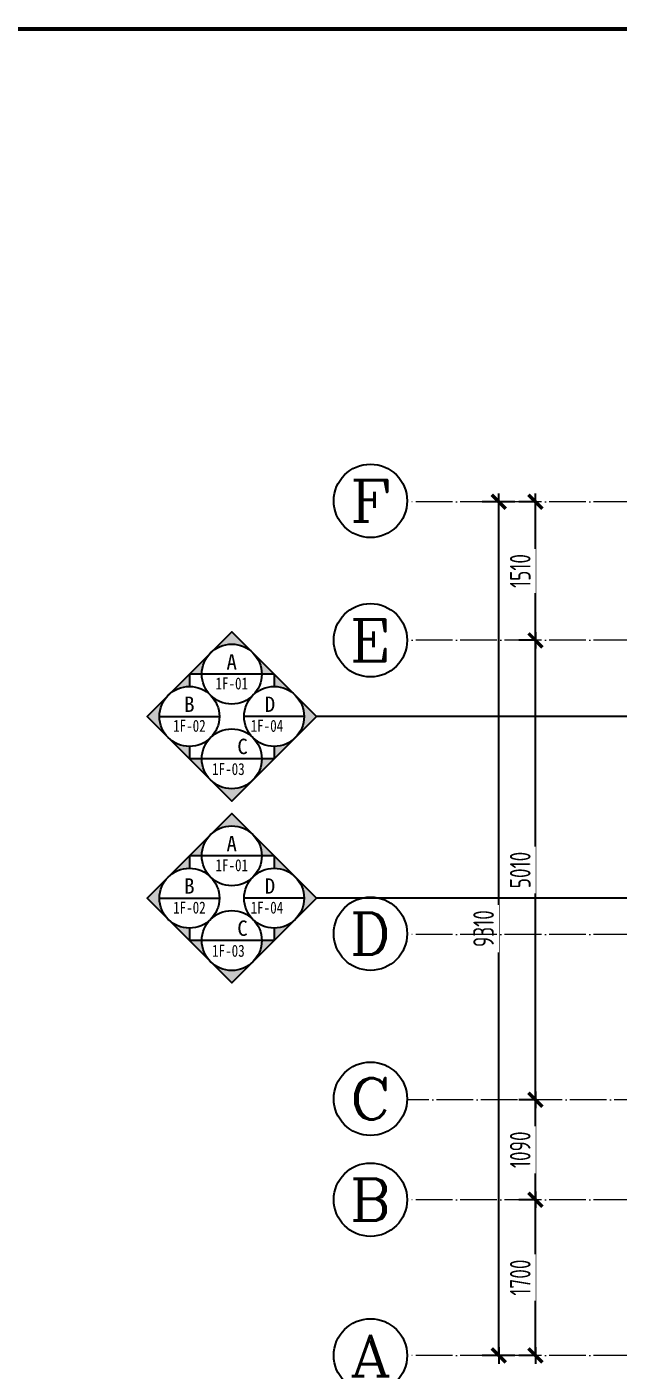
# Model space of a CAD drawing. Header units: inches. Extents: x -50945 to 250244, y -404780 to 18493.
# Drawn here: x 219088 to 225537, y -284927 to -270280 of the extents above; entities that cross this region are included whole.
import ezdxf
from ezdxf.enums import TextEntityAlignment as Align

# ---------------------------------------------------------------- set-up
doc = ezdxf.new("R2010")
doc.units = ezdxf.units.IN
doc.header["$MEASUREMENT"] = 0
doc.linetypes.add('DOTE', pattern=[2.42, 2, -0.2, 0.02, -0.2])
for name, color, linetype in [('15开关布置图-YJ', 2, 'Continuous'), ('AXIS', 1, 'Continuous'), ('AXIS_TEXT', 7, 'Continuous'), ('A图框', 7, 'Continuous'), ('D-ARCHI', 250, 'Continuous'), ('IRC-30-天花轮廓线', 30, 'Continuous'), ('外标注', 50, 'Continuous'), ('索引', 168, 'Continuous')]:
    doc.layers.add(name, color=color, linetype=linetype)
doc.styles.add('_TCH_AXIS', font='COMPLEX', dxfattribs={"bigfont": 'GBCBIG'})
doc.styles.add('COMPLEX', font='COMPLEX')
doc.styles.add('HBA-DIMT', font='ARCHS.SHX', dxfattribs={"width": 0.8})
doc.styles.add('MGC-ST', font='', dxfattribs={"width": 0.8})
doc.styles.add('宋体', font='', dxfattribs={"width": 0.8})
doc.styles.get('MGC-ST').set_extended_font_data('SimSun')
doc.styles.get('宋体').set_extended_font_data('SimSun')
doc.dimstyles.new('HBA_40', dxfattribs={"dimscale": 50, "dimtxt": 2.5, "dimasz": 0.1, "dimexe": 2, "dimexo": 2.5, "dimgap": 0.6, "dimtad": 1, "dimdec": 0, "dimrnd": 5, "dimzin": 0, "dimtxsty": 'HBA-DIMT', "dimblk": 'HBA_DIMENSION_TICK', "dimblk1": 'HBA_DIMENSION_TICK', "dimblk2": 'HBA_DIMENSION_TICK', "dimcen": 0.125, "dimclrd": 44, "dimclre": 44, "dimclrt": 2, "dimadec": 0, "dimazin": 0, "dimtfac": 1, "dimtdec": 0, "dimtix": 1, "dimtmove": 1, "dimatfit": 3, "dimldrblk": 'HBA_Leader_Dot', "dimfxl": 0, "dimtvp": 1, "dimtfill": 1, "dimtolj": 1, "dimtzin": 0, "dimarcsym": 0})

# ---------------------------------------------------------------- blocks, each defined once
blk = doc.blocks.new('HBA_DIMENSION_TICK')
at = {"color": 0, "linetype": 'ByBlock'}
for p, q in [((-10, 0), (0, 0)), ((0, 0), (10, 0))]:
    blk.add_line(p, q, dxfattribs=at)
at = {"color": 50, "linetype": 'ByBlock'}
blk.add_solid([(-10, -7), (-7, -10), (7, 10), (10, 7)], dxfattribs=at)
blk = doc.blocks.new('*D992')
at = {"layer": 'Defpoints', "color": 0, "transparency": 16777216}
for p in [(224635, -283069), (224836, -283069), (224836, -284767)]:
    blk.add_point(p, dxfattribs=at)
at = {"layer": '外标注', "color": 44, "lineweight": -2, "transparency": 16777216}
for p, q in [((224635, -283069), (224455, -283069)), ((224635, -284758), (224635, -283078)), ((224635, -284767), (224455, -284767))]:
    blk.add_line(p, q, dxfattribs=at)
at = {"layer": '外标注', "color": 44, "lineweight": -2, "transparency": 16777216, "xscale": 9, "yscale": 9, "zscale": 9}
for p, rotation in [((224635, -283069), 90), ((224635, -284767), 270)]:
    blk.add_blockref('HBA_DIMENSION_TICK', p, dxfattribs=dict(at, rotation=rotation))
at = {"layer": '外标注', "color": 2, "transparency": 16777216, "insert": (224469, -283918), "char_height": 225, "attachment_point": 5, "rotation": 90, "style": 'HBA-DIMT', "bg_fill": 3, "box_fill_scale": 1.25, "bg_fill_color": 256, "bg_fill_true_color": 13158600, "bg_fill_transparency": 0}
blk.add_mtext('\\A1;1700', dxfattribs=at)
blk = doc.blocks.new('HBA_Leader_Dot')
at = {"color": 0, "linetype": 'ByBlock'}
blk.add_line((-5, 0), (-10, 0), dxfattribs=at)
at = {"color": 0, "linetype": 'ByBlock', "const_width": 5}
blk.add_lwpolyline([(-2.5, 0, 1), (2.5, 0, 1)], format="xyb", close=True, dxfattribs=at)
blk = doc.blocks.new('*D993')
at = {"layer": 'Defpoints', "color": 0, "transparency": 16777216}
for p in [(224635, -281979), (224836, -281979), (224836, -283069)]:
    blk.add_point(p, dxfattribs=at)
at = {"layer": '外标注', "color": 44, "lineweight": -2, "transparency": 16777216}
for p, q in [((224635, -281979), (224455, -281979)), ((224635, -283060), (224635, -281988)), ((224635, -283069), (224455, -283069))]:
    blk.add_line(p, q, dxfattribs=at)
at = {"layer": '外标注', "color": 44, "lineweight": -2, "transparency": 16777216, "xscale": 9, "yscale": 9, "zscale": 9}
for p, rotation in [((224635, -281979), 90), ((224635, -283069), 270)]:
    blk.add_blockref('HBA_DIMENSION_TICK', p, dxfattribs=dict(at, rotation=rotation))
at = {"layer": '外标注', "color": 2, "transparency": 16777216, "insert": (224469, -282524), "char_height": 225, "attachment_point": 5, "rotation": 90, "style": 'HBA-DIMT', "bg_fill": 3, "box_fill_scale": 1.25, "bg_fill_color": 256, "bg_fill_true_color": 13158600, "bg_fill_transparency": 0}
blk.add_mtext('\\A1;1090', dxfattribs=at)
blk = doc.blocks.new('*D994')
at = {"layer": 'Defpoints', "color": 0, "transparency": 16777216}
for p in [(224635, -276969), (224836, -276969), (224836, -281979)]:
    blk.add_point(p, dxfattribs=at)
at = {"layer": '外标注', "color": 44, "lineweight": -2, "transparency": 16777216}
for p, q in [((224635, -276969), (224455, -276969)), ((224635, -281970), (224635, -276978)), ((224635, -281979), (224455, -281979))]:
    blk.add_line(p, q, dxfattribs=at)
at = {"layer": '外标注', "color": 44, "lineweight": -2, "transparency": 16777216, "xscale": 9, "yscale": 9, "zscale": 9}
for p, rotation in [((224635, -276969), 90), ((224635, -281979), 270)]:
    blk.add_blockref('HBA_DIMENSION_TICK', p, dxfattribs=dict(at, rotation=rotation))
at = {"layer": '外标注', "color": 2, "transparency": 16777216, "insert": (224469, -279474), "char_height": 225, "attachment_point": 5, "rotation": 90, "style": 'HBA-DIMT', "bg_fill": 3, "box_fill_scale": 1.25, "bg_fill_color": 256, "bg_fill_true_color": 13158600, "bg_fill_transparency": 0}
blk.add_mtext('\\A1;5010', dxfattribs=at)
blk = doc.blocks.new('*D995')
at = {"layer": 'Defpoints', "color": 0, "transparency": 16777216}
for p in [(224635, -275458), (224836, -275458), (224836, -276969)]:
    blk.add_point(p, dxfattribs=at)
at = {"layer": '外标注', "color": 44, "lineweight": -2, "transparency": 16777216}
for p, q in [((224635, -275458), (224455, -275458)), ((224635, -276960), (224635, -275467)), ((224635, -276969), (224455, -276969))]:
    blk.add_line(p, q, dxfattribs=at)
at = {"layer": '外标注', "color": 44, "lineweight": -2, "transparency": 16777216, "xscale": 9, "yscale": 9, "zscale": 9}
for p, rotation in [((224635, -275458), 90), ((224635, -276969), 270)]:
    blk.add_blockref('HBA_DIMENSION_TICK', p, dxfattribs=dict(at, rotation=rotation))
at = {"layer": '外标注', "color": 2, "transparency": 16777216, "insert": (224469, -276213), "char_height": 225, "attachment_point": 5, "rotation": 90, "style": 'HBA-DIMT', "bg_fill": 3, "box_fill_scale": 1.25, "bg_fill_color": 256, "bg_fill_true_color": 13158600, "bg_fill_transparency": 0}
blk.add_mtext('\\A1;1510', dxfattribs=at)
blk = doc.blocks.new('*D996')
at = {"layer": 'Defpoints', "color": 0, "transparency": 16777216}
for p in [(224235, -275458), (224635, -275458), (224635, -284767)]:
    blk.add_point(p, dxfattribs=at)
at = {"layer": '外标注', "color": 44, "lineweight": -2, "transparency": 16777216}
for p, q in [((224410, -275458), (224055, -275458)), ((224235, -284758), (224235, -275467)), ((224410, -284767), (224055, -284767))]:
    blk.add_line(p, q, dxfattribs=at)
at = {"layer": '外标注', "color": 44, "lineweight": -2, "transparency": 16777216, "xscale": 9, "yscale": 9, "zscale": 9}
for p, rotation in [((224235, -275458), 90), ((224235, -284767), 270)]:
    blk.add_blockref('HBA_DIMENSION_TICK', p, dxfattribs=dict(at, rotation=rotation))
at = {"layer": '外标注', "color": 2, "transparency": 16777216, "insert": (224069, -280113), "char_height": 225, "attachment_point": 5, "rotation": 90, "style": 'HBA-DIMT', "bg_fill": 3, "box_fill_scale": 1.25, "bg_fill_color": 256, "bg_fill_true_color": 13158600, "bg_fill_transparency": 0}
blk.add_mtext('\\A1;9310', dxfattribs=at)
blk = doc.blocks.new('_AXISO')
blk.add_circle((0, 0), 0.5)
at = {"layer": 'AXIS_TEXT', "style": 'COMPLEX', "width": 1.041667}
blk.add_attdef('A', text='', height=0.56, dxfattribs=at).set_placement((-0.25, -0.28), (0.25, -0.28), align=Align.FIT)
blk = doc.blocks.new('gegeg')
at = {"layer": 'A图框', "const_width": 42}
blk.add_lwpolyline([(133537, -40125), (133537, -39568), (162237, -39568), (162237, -57908)], dxfattribs=at)

msp = doc.modelspace()

# ---------------------------------------------------------------- hatches: boundary and pattern name
at = {"layer": '索引'}
h = msp.add_hatch(color=8, dxfattribs=at)
h.paths.add_polyline_path([(221784.53, -277337.35), (221649.25, -277337.35, 0.19891237), (221553.6, -277106.42)])
h.paths.add_polyline_path([(221091.74, -277106.42), (221322.67, -276875.5), (221553.6, -277106.42, 0.41421356)])
h.paths.add_polyline_path([(220996.09, -277337.35), (220860.81, -277337.35), (221091.74, -277106.42, 0.19891237)])
h = msp.add_hatch(color=8, dxfattribs=at)
h.paths.add_polyline_path([(220860.81, -277337.35), (220860.81, -277472.63, 0.19891237), (220629.88, -277568.28)])
h.paths.add_polyline_path([(220629.88, -278030.14), (220398.95, -277799.21), (220629.88, -277568.28, 0.41421356)])
h.paths.add_polyline_path([(220860.81, -278125.79), (220860.81, -278261.07), (220629.88, -278030.14, 0.19891237)])
h = msp.add_hatch(color=8, dxfattribs=at)
h.paths.add_polyline_path([(221784.53, -277337.35), (221784.53, -277472.63, -0.19891237), (222015.46, -277568.28)])
h.paths.add_polyline_path([(222015.46, -278030.14), (222246.38, -277799.21), (222015.46, -277568.28, -0.41421356)])
h.paths.add_polyline_path([(221784.53, -278125.79), (221784.53, -278261.07), (222015.46, -278030.14, -0.19891237)])
h = msp.add_hatch(color=8, dxfattribs=at)
h.paths.add_polyline_path([(221784.53, -278261.07), (221649.25, -278261.07, -0.19891237), (221553.6, -278492)])
h.paths.add_polyline_path([(221091.74, -278492), (221322.67, -278722.93), (221553.6, -278492, -0.41421356)])
h.paths.add_polyline_path([(220996.09, -278261.07), (220860.81, -278261.07), (221091.74, -278492, -0.19891237)])
h = msp.add_hatch(color=8, dxfattribs=at)
h.paths.add_polyline_path([(221784.53, -279319.26), (221649.25, -279319.26, 0.19891237), (221553.6, -279088.33)])
h.paths.add_polyline_path([(221091.74, -279088.33), (221322.67, -278857.4), (221553.6, -279088.33, 0.41421356)])
h.paths.add_polyline_path([(220996.09, -279319.26), (220860.81, -279319.26), (221091.74, -279088.33, 0.19891237)])
h = msp.add_hatch(color=8, dxfattribs=at)
h.paths.add_polyline_path([(220860.81, -279319.26), (220860.81, -279454.54, 0.19891237), (220629.88, -279550.19)])
h.paths.add_polyline_path([(220629.88, -280012.05), (220398.95, -279781.12), (220629.88, -279550.19, 0.41421356)])
h.paths.add_polyline_path([(220860.81, -280107.7), (220860.81, -280242.98), (220629.88, -280012.05, 0.19891237)])
h = msp.add_hatch(color=8, dxfattribs=at)
h.paths.add_polyline_path([(221784.53, -279319.26), (221784.53, -279454.54, -0.19891237), (222015.46, -279550.19)])
h.paths.add_polyline_path([(222015.46, -280012.05), (222246.38, -279781.12), (222015.46, -279550.19, -0.41421356)])
h.paths.add_polyline_path([(221784.53, -280107.7), (221784.53, -280242.98), (222015.46, -280012.05, -0.19891237)])
h = msp.add_hatch(color=8, dxfattribs=at)
h.paths.add_polyline_path([(221784.53, -280242.98), (221649.25, -280242.98, -0.19891237), (221553.6, -280473.9)])
h.paths.add_polyline_path([(221091.74, -280473.9), (221322.67, -280704.83), (221553.6, -280473.9, -0.41421356)])
h.paths.add_polyline_path([(220996.09, -280242.98), (220860.81, -280242.98), (221091.74, -280473.9, -0.19891237)])

# ---------------------------------------------------------------- linework, layer by layer
for p, q in [((220534.23, -277799.21), (221187.39, -277799.21)), ((222111.11, -277799.21), (221457.94, -277799.21)), ((221649.25, -278261.07), (220996.09, -278261.07)), ((220534.23, -279781.12), (221187.39, -279781.12)), ((222111.11, -279781.12), (221457.94, -279781.12)), ((221649.25, -280242.98), (220996.09, -280242.98))]:
    msp.add_line(p, q, dxfattribs=at)
for points in [[(221784.53, -277337.35), (220860.81, -277337.35), (221322.67, -276875.5)], [(221784.53, -279319.26), (220860.81, -279319.26), (221322.67, -278857.4)]]:
    msp.add_lwpolyline(points, close=True, dxfattribs=at)
for points in [[(220860.81, -278125.79), (220860.81, -278261.07), (220398.95, -277799.21), (220860.81, -277337.35), (220860.81, -277472.63)], [(221784.53, -278125.79), (221784.53, -278261.07), (222246.38, -277799.21), (221784.53, -277337.35), (221784.53, -277472.63)], [(220996.09, -278261.07), (220860.81, -278261.07), (221322.67, -278722.93), (221784.53, -278261.07), (221649.25, -278261.07)], [(220860.81, -280107.7), (220860.81, -280242.98), (220398.95, -279781.12), (220860.81, -279319.26), (220860.81, -279454.54)], [(221784.53, -280107.7), (221784.53, -280242.98), (222246.38, -279781.12), (221784.53, -279319.26), (221784.53, -279454.54)], [(220996.09, -280242.98), (220860.81, -280242.98), (221322.67, -280704.83), (221784.53, -280242.98), (221649.25, -280242.98)]]:
    msp.add_lwpolyline(points, dxfattribs=at)
for centre in [(221322.67, -277337.35), (220860.81, -277799.21), (221784.53, -277799.21), (221322.67, -278261.07), (221322.67, -279319.26), (220860.81, -279781.12), (221784.53, -279781.12), (221322.67, -280242.98)]:
    msp.add_circle(centre, 326.58, dxfattribs=at)

# ---------------------------------------------------------------- block references
at = {"layer": 'AXIS'}
ref = msp.add_blockref('_AXISO', (222835.37, -275448.38), dxfattribs=dict(at, xscale=800, yscale=800, zscale=800))
ref.add_attrib('A', 'F', dxfattribs={"layer": 'AXIS_TEXT', "height": 452.55, "style": '_TCH_AXIS', "width": 1.3125}).set_placement((222609.09, -275674.65), (223061.64, -275674.65), align=Align.FIT)
ref = msp.add_blockref('_AXISO', (222835.24, -276968.62), dxfattribs=dict(at, xscale=800, yscale=800, zscale=800))
ref.add_attrib('A', 'E', dxfattribs={"layer": 'AXIS_TEXT', "height": 452.55, "style": '_TCH_AXIS', "width": 1.3125}).set_placement((222608.97, -277194.89), (223061.52, -277194.89), align=Align.FIT)
ref = msp.add_blockref('_AXISO', (222835.24, -280168.39), dxfattribs=dict(at, xscale=800, yscale=800, zscale=800))
ref.add_attrib('A', 'D', dxfattribs={"layer": 'AXIS_TEXT', "height": 452.55, "style": '_TCH_AXIS', "width": 1.235294}).set_placement((222608.97, -280394.66), (223061.52, -280394.66), align=Align.FIT)
ref = msp.add_blockref('_AXISO', (222835.24, -281968.39), dxfattribs=dict(at, xscale=800, yscale=800, zscale=800))
ref.add_attrib('A', 'C', dxfattribs={"layer": 'AXIS_TEXT', "height": 452.55, "style": '_TCH_AXIS', "width": 1.4}).set_placement((222608.97, -282194.66), (223061.52, -282194.66), align=Align.FIT)
ref = msp.add_blockref('_AXISO', (222835.24, -283068.62), dxfattribs=dict(at, xscale=800, yscale=800, zscale=800))
ref.add_attrib('A', 'B', dxfattribs={"layer": 'AXIS_TEXT', "height": 452.55, "style": '_TCH_AXIS', "width": 1.235294}).set_placement((222608.97, -283294.89), (223061.52, -283294.89), align=Align.FIT)
ref = msp.add_blockref('_AXISO', (222835.44, -284766.95), dxfattribs=dict(at, xscale=800, yscale=800, zscale=800))
ref.add_attrib('A', 'A', dxfattribs={"layer": 'AXIS_TEXT', "height": 452.55, "style": '_TCH_AXIS', "width": 1.166667}).set_placement((222609.17, -284993.23), (223061.72, -284993.23), align=Align.FIT)

# ---------------------------------------------------------------- texts
at = {"layer": '索引', "color": 2, "style": 'MGC-ST'}
for tag, p, s in [('A', (221264.98, -277288.43), 'A'), ('B', (220803.13, -277750.29), 'A'), ('D', (221682.78, -277750.29), 'A'), ('C', (221382.77, -278210.13), ''), ('A', (221264.98, -279270.34), 'A'), ('B', (220803.13, -279732.2), 'A'), ('D', (221682.78, -279732.2), 'A'), ('C', (221382.77, -280192.03), '')]:
    msp.add_attdef(tag, p, s, height=167.96, dxfattribs=at)
at = {"layer": '索引', "color": 2, "style": '宋体', "width": 0.8}
for tag, p, s, height in [('1F-01', (221145.02, -277504.75), '1F-DT1.1', 130.633), ('1F-02', (220683.16, -277966.61), '1F-DT1.1', 130.633), ('1F-04', (221528.71, -277966.61), '1F-DT1.1', 130.633), ('1F-03', (221108.3, -278437.83), '', 130.63), ('1F-01', (221145.02, -279486.66), '1F-DT1.1', 130.633), ('1F-02', (220683.16, -279948.52), '1F-DT1.1', 130.633), ('1F-04', (221528.71, -279948.52), '1F-DT1.1', 130.633), ('1F-03', (221108.3, -280419.74), '', 130.63)]:
    msp.add_attdef(tag, p, s, height=height, dxfattribs=at)

# ---------------------------------------------------------------- dimensions: what is measured, and where the dimension line sits
at = {"layer": '外标注'}
dim = msp.add_linear_dim(base=(224635.24, -283068.62), p1=(224836.4, -284766.95), p2=(224836.4, -283068.62), angle=270, dimstyle='HBA_40', override={"dimscale": 90, "dimfxl": 200, "dimfxlon": 1}, dxfattribs=at)
dim.commit()
dim.dimension.update_dxf_attribs({"geometry": '*D992', "text_midpoint": (224468.74, -283917.79)})

# ---------------------------------------------------------------- next in the draw order: dimensions: what is measured, and where the dimension line sits
dim = msp.add_linear_dim(base=(224635.24, -281978.62), p1=(224836.4, -283068.62), p2=(224836.4, -281978.62), angle=270, dimstyle='HBA_40', override={"dimscale": 90, "dimfxl": 200, "dimfxlon": 1}, dxfattribs=at)
dim.commit()
dim.dimension.update_dxf_attribs({"geometry": '*D993', "text_midpoint": (224468.74, -282523.62)})

# ---------------------------------------------------------------- next in the draw order: dimensions: what is measured, and where the dimension line sits
dim = msp.add_linear_dim(base=(224635.24, -276968.62), p1=(224836.4, -281978.62), p2=(224836.4, -276968.62), angle=270, dimstyle='HBA_40', override={"dimscale": 90, "dimfxl": 200, "dimfxlon": 1}, dxfattribs=at)
dim.commit()
dim.dimension.update_dxf_attribs({"geometry": '*D994', "text_midpoint": (224468.74, -279473.62)})

# ---------------------------------------------------------------- next in the draw order: dimensions: what is measured, and where the dimension line sits
dim = msp.add_linear_dim(base=(224635.24, -275458.38), p1=(224836.4, -276968.62), p2=(224836.4, -275458.38), angle=270, dimstyle='HBA_40', override={"dimscale": 90, "dimfxl": 200, "dimfxlon": 1}, dxfattribs=at)
dim.commit()
dim.dimension.update_dxf_attribs({"geometry": '*D995', "text_midpoint": (224468.74, -276213.5)})

# ---------------------------------------------------------------- next in the draw order: dimensions: what is measured, and where the dimension line sits
dim = msp.add_linear_dim(base=(224235.24, -275458.38), p1=(224635.24, -284766.95), p2=(224635.24, -275458.38), angle=90, dimstyle='HBA_40', override={"dimscale": 90, "dimfxl": 200, "dimfxlon": 1}, dxfattribs=at)
dim.commit()
dim.dimension.update_dxf_attribs({"geometry": '*D996', "text_midpoint": (224068.74, -280112.66)})

# ---------------------------------------------------------------- next in the draw order: linework, layer by layer
at = {"layer": 'D-ARCHI', "color": 251, "linetype": 'DOTE', "lineweight": 5, "ltscale": 200}
for p, q in [((243575.24, -275458.38), (223247.98, -275458.38)), ((243575.24, -276968.62), (223235.24, -276968.62)), ((243575.24, -280178.62), (223247.98, -280178.62)), ((229764.94, -281978.62), (223247.98, -281978.62)), ((243575.24, -283068.62), (223247.98, -283068.62)), ((243575.24, -284766.95), (223247.98, -284766.95))]:
    msp.add_line(p, q, dxfattribs=at)

# ---------------------------------------------------------------- next in the draw order: block references
at = {"layer": '15开关布置图-YJ', "color": 2, "xscale": 1.081091401797356, "yscale": 1.081091401797356, "zscale": 1.081091401797356}
msp.add_blockref('gegeg', (74472.26, -227526.41), dxfattribs=at)

# ---------------------------------------------------------------- next in the draw order: leaders
at = {"layer": 'IRC-30-天花轮廓线'}
for points in [[(226325.57, -277799.21), (222246.38, -277799.21)], [(232236.22, -279781.12), (222246.38, -279781.12)]]:
    msp.add_leader(points, dimstyle='HBA_40', override={"dimgap": 0.6, "dimtad": 0, "dimfxl": 5, "dimfxlon": 1}, dxfattribs=at)

doc.saveas('drawing.dxf')
